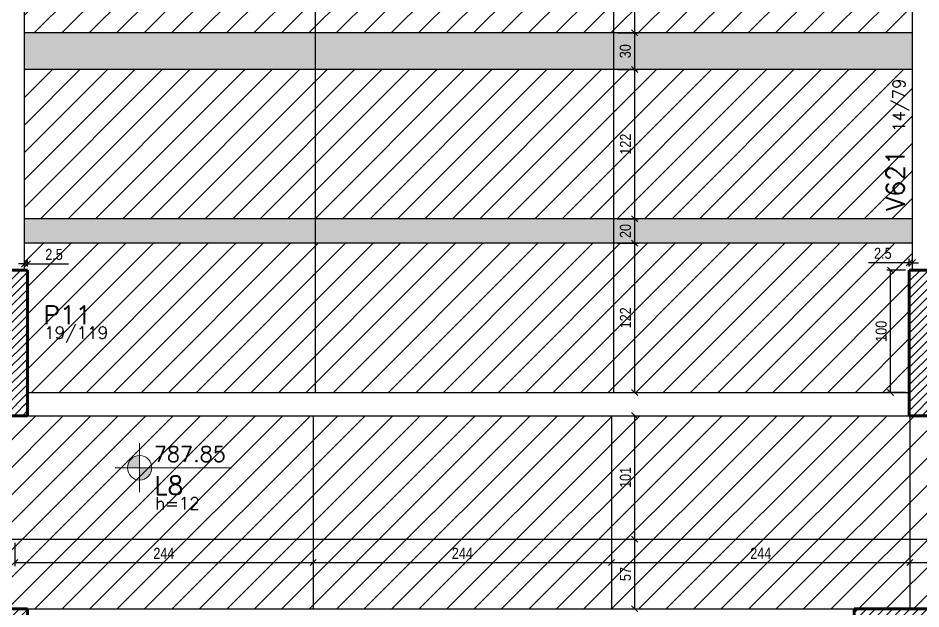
# Model space of a CAD drawing. Extents: x 8513 to 14085, y 7177 to 10799.
# Drawn here: x 10607 to 11346, y 9229 to 9712 of the extents above; entities that cross this region are included whole.
import ezdxf

# ---------------------------------------------------------------- set-up
doc = ezdxf.new("R2010")
doc.units = 0
doc.layers.add('COTA', color=241, linetype='Continuous')
doc.layers.add('Painéis', color=200, linetype='Continuous')
for name, color, linetype, lineweight in [('EST-LAJE-TEXT', 7, 'Continuous', 9), ('EST-PILAR', 7, 'Continuous', 9), ('EST-PILAR-CUT', 7, 'Continuous', 60), ('EST-PILAR-TEXT', 7, 'Continuous', 9), ('EST-VIGA', 7, 'Continuous', 30), ('EST-VIGA-TEXT', 7, 'Continuous', 9), ('Hachura', 253, 'Continuous', 9), ('REAPROVEITAMENTO', 7, 'Continuous', 9)]:
    doc.layers.add(name, color=color, linetype=linetype, lineweight=lineweight)
doc.styles.add('COTA TECNICA-50', font='techl___.ttf', dxfattribs={"height": 9})
doc.styles.add('RomanS_IV50', font='romans_IV50.ttf', dxfattribs={"height": 11.25})
doc.styles.add('RomanS_IV50_B', font='', dxfattribs={"height": 18.75})
doc.styles.add('RomanS_IV50_B_1', font='', dxfattribs={"height": 22.5})
doc.styles.get('RomanS_IV50_B').set_extended_font_data('RomanS_IV50', bold=True)
doc.styles.get('RomanS_IV50_B_1').set_extended_font_data('RomanS_IV50', bold=True)
doc.dimstyles.new('PAINEL', dxfattribs={"dimtxt": 9, "dimasz": 5, "dimexe": 3, "dimexo": 3, "dimgap": 3, "dimtad": 1, "dimdec": 1, "dimzin": 12, "dimdsep": 46, "dimtxsty": 'COTA TECNICA-50', "dimblk": 'OBLIQUE', "dimcen": 0, "dimclrd": 4, "dimclre": 4, "dimclrt": 1, "dimadec": 1, "dimazin": 3, "dimtfac": 1, "dimtdec": 1, "dimtmove": 0, "dimatfit": 3, "dimldrblk": 'OBLIQUE', "dimfxl": 1, "dimtolj": 1, "dimtzin": 12, "dimarcsym": 0})
pattern_1 = [(45, (9853.6513, 9308.66), (-3.535534, 3.535534), [])]

# ---------------------------------------------------------------- blocks, each defined once
blk = doc.blocks.new('FA_Floor_TAG_SURVEY_R01 - NIV_TIT_H_TXT1__TXT2-2303193-5º PAVIMENTO')
at = {"layer": 'EST-LAJE-TEXT'}
h = blk.add_hatch(color=256, dxfattribs=at)
edge = h.paths.add_edge_path(flags=0)
edge.add_line((-0.28, 0.405), (-0.48, 0.405))
edge.add_arc((-0.28, 0.405), 0.2, 90, 180, ccw=False)
edge.add_line((-0.28, 0.605), (-0.28, 0.405))
h = blk.add_hatch(color=256, dxfattribs=at)
edge = h.paths.add_edge_path(flags=0)
edge.add_line((-0.28, 0.405), (-0.08, 0.405))
edge.add_arc((-0.28, 0.405), 0.2, -90, 0, ccw=False)
edge.add_line((-0.28, 0.205), (-0.28, 0.405))
for p, q in [((-0.28, 0.005), (-0.28, 0.805)), ((-0.28, 0.405), (-0.68, 0.405)), ((-0.28, 0.405), (1.22, 0.405))]:
    blk.add_line(p, q, dxfattribs=at)
blk.add_circle((-0.28, 0.405), 0.2, dxfattribs=at)
blk = doc.blocks.new('_Oblique')
at = {"color": 0, "linetype": 'ByBlock', "lineweight": -2}
blk.add_line((-0.5, -0.5), (0.5, 0.5), dxfattribs=at)
blk = doc.blocks.new('*D520')
at = {"layer": 'COTA', "color": 4, "lineweight": -2, "transparency": 16777216}
for p, q in [((10612.65, 9511.37), (10607.65, 9511.37)), ((10612.65, 9509.16), (10612.65, 9514.37)), ((10612.65, 9511.37), (10615.15, 9511.37)), ((10615.15, 9509.16), (10615.15, 9514.37)), ((10615.15, 9511.37), (10648.51, 9511.37))]:
    blk.add_line(p, q, dxfattribs=at)
at = {"layer": 'Defpoints', "color": 0, "transparency": 16777216}
for p in [(10615.15, 9511.37), (10612.65, 9506.16), (10615.15, 9506.16)]:
    blk.add_point(p, dxfattribs=at)
at = {"layer": 'COTA', "color": 4, "lineweight": -2, "transparency": 16777216, "xscale": 5, "yscale": 5, "zscale": 5}
blk.add_blockref('_Oblique', (10612.65, 9511.37), dxfattribs=at)
at = {"layer": 'COTA', "color": 4, "lineweight": -2, "transparency": 16777216, "xscale": 5, "yscale": 5, "zscale": 5, "rotation": 180}
blk.add_blockref('_Oblique', (10615.15, 9511.37), dxfattribs=at)
at = {"layer": 'COTA', "color": 1, "transparency": 16777216, "insert": (10636.83, 9518.97), "char_height": 9, "attachment_point": 5, "style": 'COTA TECNICA-50'}
blk.add_mtext('\\A1;2.5', dxfattribs=at)
blk = doc.blocks.new('*D521')
at = {"layer": 'COTA', "color": 4, "lineweight": -2, "transparency": 16777216}
for p, q in [((11333.15, 9506.16), (11317.76, 9506.16)), ((11320.76, 9406.16), (11320.76, 9506.16)), ((11333.15, 9406.16), (11317.76, 9406.16))]:
    blk.add_line(p, q, dxfattribs=at)
at = {"layer": 'Defpoints', "color": 0, "transparency": 16777216}
for p in [(11320.76, 9506.16), (11336.15, 9506.16), (11336.15, 9406.16)]:
    blk.add_point(p, dxfattribs=at)
at = {"layer": 'COTA', "color": 4, "lineweight": -2, "transparency": 16777216, "xscale": 5, "yscale": 5, "zscale": 5}
for p, rotation in [((11320.76, 9506.16), 90), ((11320.76, 9406.16), 270)]:
    blk.add_blockref('_Oblique', p, dxfattribs=dict(at, rotation=rotation))
at = {"layer": 'COTA', "color": 1, "transparency": 16777216, "insert": (11313.17, 9456.16), "char_height": 9, "attachment_point": 5, "rotation": 90, "style": 'COTA TECNICA-50'}
blk.add_mtext('\\A1;100', dxfattribs=at)
blk = doc.blocks.new('*D522')
at = {"layer": 'COTA', "color": 4, "lineweight": -2, "transparency": 16777216}
for p, q in [((11336.15, 9512.29), (11302.8, 9512.29)), ((11336.15, 9509.16), (11336.15, 9515.29)), ((11338.65, 9512.29), (11336.15, 9512.29)), ((11338.65, 9509.16), (11338.65, 9515.29)), ((11338.65, 9512.29), (11343.65, 9512.29))]:
    blk.add_line(p, q, dxfattribs=at)
at = {"layer": 'Defpoints', "color": 0, "transparency": 16777216}
for p in [(11336.15, 9512.29), (11336.15, 9506.16), (11338.65, 9506.16)]:
    blk.add_point(p, dxfattribs=at)
at = {"layer": 'COTA', "color": 4, "lineweight": -2, "transparency": 16777216, "xscale": 5, "yscale": 5, "zscale": 5}
blk.add_blockref('_Oblique', (11336.15, 9512.29), dxfattribs=at)
at = {"layer": 'COTA', "color": 4, "lineweight": -2, "transparency": 16777216, "xscale": 5, "yscale": 5, "zscale": 5, "rotation": 180}
blk.add_blockref('_Oblique', (11338.65, 9512.29), dxfattribs=at)
at = {"layer": 'COTA', "color": 1, "transparency": 16777216, "insert": (11314.47, 9519.88), "char_height": 9, "attachment_point": 5, "style": 'COTA TECNICA-50'}
blk.add_mtext('\\A1;2.5', dxfattribs=at)
blk = doc.blocks.new('*D510')
at = {"layer": 'COTA', "color": 4, "lineweight": -2, "transparency": 16777216}
for p, q in [((11097.65, 9528.16), (11114.62, 9528.16)), ((11111.62, 9406.16), (11111.62, 9528.16)), ((11097.65, 9406.16), (11114.62, 9406.16))]:
    blk.add_line(p, q, dxfattribs=at)
at = {"layer": 'Defpoints', "color": 0, "transparency": 16777216}
for p in [(11094.65, 9528.16), (11111.62, 9528.16), (11094.65, 9406.16)]:
    blk.add_point(p, dxfattribs=at)
at = {"layer": 'COTA', "color": 4, "lineweight": -2, "transparency": 16777216, "xscale": 5, "yscale": 5, "zscale": 5}
for p, rotation in [((11111.62, 9528.16), 90), ((11111.62, 9406.16), 270)]:
    blk.add_blockref('_Oblique', p, dxfattribs=dict(at, rotation=rotation))
at = {"layer": 'COTA', "color": 1, "transparency": 16777216, "insert": (11104.07, 9467.16), "char_height": 9, "attachment_point": 5, "rotation": 90, "style": 'COTA TECNICA-50'}
blk.add_mtext('\\A1;122', dxfattribs=at)
blk = doc.blocks.new('*D511')
at = {"layer": 'COTA', "color": 4, "lineweight": -2, "transparency": 16777216}
for p, q in [((11097.65, 9548.16), (11114.62, 9548.16)), ((11111.62, 9528.16), (11111.62, 9548.16)), ((11097.65, 9528.16), (11114.62, 9528.16))]:
    blk.add_line(p, q, dxfattribs=at)
at = {"layer": 'Defpoints', "color": 0, "transparency": 16777216}
for p in [(11094.65, 9548.16), (11111.62, 9548.16), (11094.65, 9528.16)]:
    blk.add_point(p, dxfattribs=at)
at = {"layer": 'COTA', "color": 4, "lineweight": -2, "transparency": 16777216, "xscale": 5, "yscale": 5, "zscale": 5}
for p, rotation in [((11111.62, 9548.16), 90), ((11111.62, 9528.16), 270)]:
    blk.add_blockref('_Oblique', p, dxfattribs=dict(at, rotation=rotation))
at = {"layer": 'COTA', "color": 1, "transparency": 16777216, "insert": (11104.03, 9538.16), "char_height": 9, "attachment_point": 5, "rotation": 90, "style": 'COTA TECNICA-50'}
blk.add_mtext('\\A1;20', dxfattribs=at)
blk = doc.blocks.new('*D512')
at = {"layer": 'COTA', "color": 4, "lineweight": -2, "transparency": 16777216}
for p, q in [((11097.65, 9670.16), (11114.62, 9670.16)), ((11111.62, 9548.16), (11111.62, 9670.16)), ((11097.65, 9548.16), (11114.62, 9548.16))]:
    blk.add_line(p, q, dxfattribs=at)
at = {"layer": 'Defpoints', "color": 0, "transparency": 16777216}
for p in [(11094.65, 9670.16), (11111.62, 9670.16), (11094.65, 9548.16)]:
    blk.add_point(p, dxfattribs=at)
at = {"layer": 'COTA', "color": 4, "lineweight": -2, "transparency": 16777216, "xscale": 5, "yscale": 5, "zscale": 5}
for p, rotation in [((11111.62, 9670.16), 90), ((11111.62, 9548.16), 270)]:
    blk.add_blockref('_Oblique', p, dxfattribs=dict(at, rotation=rotation))
at = {"layer": 'COTA', "color": 1, "transparency": 16777216, "insert": (11104.07, 9609.16), "char_height": 9, "attachment_point": 5, "rotation": 90, "style": 'COTA TECNICA-50'}
blk.add_mtext('\\A1;122', dxfattribs=at)
blk = doc.blocks.new('*D513')
at = {"layer": 'COTA', "color": 4, "lineweight": -2, "transparency": 16777216}
for p, q in [((11097.65, 9700.16), (11114.62, 9700.16)), ((11111.62, 9670.16), (11111.62, 9700.16)), ((11097.65, 9670.16), (11114.62, 9670.16))]:
    blk.add_line(p, q, dxfattribs=at)
at = {"layer": 'Defpoints', "color": 0, "transparency": 16777216}
for p in [(11094.65, 9700.16), (11111.62, 9700.16), (11094.65, 9670.16)]:
    blk.add_point(p, dxfattribs=at)
at = {"layer": 'COTA', "color": 4, "lineweight": -2, "transparency": 16777216, "xscale": 5, "yscale": 5, "zscale": 5}
for p, rotation in [((11111.62, 9700.16), 90), ((11111.62, 9670.16), 270)]:
    blk.add_blockref('_Oblique', p, dxfattribs=dict(at, rotation=rotation))
at = {"layer": 'COTA', "color": 1, "transparency": 16777216, "insert": (11103.92, 9685.16), "char_height": 9, "attachment_point": 5, "rotation": 90, "style": 'COTA TECNICA-50'}
blk.add_mtext('\\A1;30', dxfattribs=at)
blk = doc.blocks.new('*D514')
at = {"layer": 'COTA', "color": 4, "lineweight": -2, "transparency": 16777216}
for p, q in [((11099.62, 9822.16), (11114.62, 9822.16)), ((11111.62, 9700.16), (11111.62, 9822.16)), ((11097.65, 9700.16), (11114.62, 9700.16))]:
    blk.add_line(p, q, dxfattribs=at)
at = {"layer": 'Defpoints', "color": 0, "transparency": 16777216}
for p in [(11096.62, 9822.16), (11111.62, 9822.16), (11094.65, 9700.16)]:
    blk.add_point(p, dxfattribs=at)
at = {"layer": 'COTA', "color": 4, "lineweight": -2, "transparency": 16777216, "xscale": 5, "yscale": 5, "zscale": 5}
for p, rotation in [((11111.62, 9822.16), 90), ((11111.62, 9700.16), 270)]:
    blk.add_blockref('_Oblique', p, dxfattribs=dict(at, rotation=rotation))
at = {"layer": 'COTA', "color": 1, "transparency": 16777216, "insert": (11104.07, 9761.16), "char_height": 9, "attachment_point": 5, "rotation": 90, "style": 'COTA TECNICA-50'}
blk.add_mtext('\\A1;122', dxfattribs=at)
blk = doc.blocks.new('*D604')
at = {"layer": 'COTA', "color": 4, "lineweight": -2, "transparency": 16777216}
for p, q in [((10604.65, 9283.16), (10604.65, 9264.07)), ((10848.65, 9283.16), (10848.65, 9264.07)), ((10604.65, 9267.07), (10848.65, 9267.07))]:
    blk.add_line(p, q, dxfattribs=at)
at = {"layer": 'Defpoints', "color": 0, "transparency": 16777216}
for p in [(10604.65, 9286.16), (10848.65, 9286.16), (10848.65, 9267.07)]:
    blk.add_point(p, dxfattribs=at)
at = {"layer": 'COTA', "color": 4, "lineweight": -2, "transparency": 16777216, "xscale": 5, "yscale": 5, "zscale": 5, "rotation": 180}
blk.add_blockref('_Oblique', (10604.65, 9267.07), dxfattribs=at)
at = {"layer": 'COTA', "color": 4, "lineweight": -2, "transparency": 16777216, "xscale": 5, "yscale": 5, "zscale": 5}
blk.add_blockref('_Oblique', (10848.65, 9267.07), dxfattribs=at)
at = {"layer": 'COTA', "color": 1, "transparency": 16777216, "insert": (10726.65, 9274.63), "char_height": 9, "attachment_point": 5, "style": 'COTA TECNICA-50'}
blk.add_mtext('\\A1;244', dxfattribs=at)
blk = doc.blocks.new('*D605')
at = {"layer": 'COTA', "color": 4, "lineweight": -2, "transparency": 16777216}
for p, q in [((10848.65, 9283.16), (10848.65, 9264.07)), ((11092.65, 9283.16), (11092.65, 9264.07)), ((10848.65, 9267.07), (11092.65, 9267.07))]:
    blk.add_line(p, q, dxfattribs=at)
at = {"layer": 'Defpoints', "color": 0, "transparency": 16777216}
for p in [(10848.65, 9286.16), (11092.65, 9286.16), (11092.65, 9267.07)]:
    blk.add_point(p, dxfattribs=at)
at = {"layer": 'COTA', "color": 4, "lineweight": -2, "transparency": 16777216, "xscale": 5, "yscale": 5, "zscale": 5, "rotation": 180}
blk.add_blockref('_Oblique', (10848.65, 9267.07), dxfattribs=at)
at = {"layer": 'COTA', "color": 4, "lineweight": -2, "transparency": 16777216, "xscale": 5, "yscale": 5, "zscale": 5}
blk.add_blockref('_Oblique', (11092.65, 9267.07), dxfattribs=at)
at = {"layer": 'COTA', "color": 1, "transparency": 16777216, "insert": (10970.65, 9274.63), "char_height": 9, "attachment_point": 5, "style": 'COTA TECNICA-50'}
blk.add_mtext('\\A1;244', dxfattribs=at)
blk = doc.blocks.new('*D606')
at = {"layer": 'COTA', "color": 4, "lineweight": -2, "transparency": 16777216}
for p, q in [((11092.65, 9283.16), (11092.65, 9264.07)), ((11336.65, 9283.16), (11336.65, 9264.07)), ((11092.65, 9267.07), (11336.65, 9267.07))]:
    blk.add_line(p, q, dxfattribs=at)
at = {"layer": 'Defpoints', "color": 0, "transparency": 16777216}
for p in [(11092.65, 9286.16), (11336.65, 9286.16), (11336.65, 9267.07)]:
    blk.add_point(p, dxfattribs=at)
at = {"layer": 'COTA', "color": 4, "lineweight": -2, "transparency": 16777216, "xscale": 5, "yscale": 5, "zscale": 5, "rotation": 180}
blk.add_blockref('_Oblique', (11092.65, 9267.07), dxfattribs=at)
at = {"layer": 'COTA', "color": 4, "lineweight": -2, "transparency": 16777216, "xscale": 5, "yscale": 5, "zscale": 5}
blk.add_blockref('_Oblique', (11336.65, 9267.07), dxfattribs=at)
at = {"layer": 'COTA', "color": 1, "transparency": 16777216, "insert": (11214.65, 9274.63), "char_height": 9, "attachment_point": 5, "style": 'COTA TECNICA-50'}
blk.add_mtext('\\A1;244', dxfattribs=at)
blk = doc.blocks.new('*D607')
at = {"layer": 'COTA', "color": 4, "lineweight": -2, "transparency": 16777216}
for p, q in [((11336.65, 9283.16), (11336.65, 9264.07)), ((11580.65, 9283.16), (11580.65, 9264.07)), ((11336.65, 9267.07), (11580.65, 9267.07))]:
    blk.add_line(p, q, dxfattribs=at)
at = {"layer": 'Defpoints', "color": 0, "transparency": 16777216}
for p in [(11336.65, 9286.16), (11580.65, 9286.16), (11580.65, 9267.07)]:
    blk.add_point(p, dxfattribs=at)
at = {"layer": 'COTA', "color": 4, "lineweight": -2, "transparency": 16777216, "xscale": 5, "yscale": 5, "zscale": 5, "rotation": 180}
blk.add_blockref('_Oblique', (11336.65, 9267.07), dxfattribs=at)
at = {"layer": 'COTA', "color": 4, "lineweight": -2, "transparency": 16777216, "xscale": 5, "yscale": 5, "zscale": 5}
blk.add_blockref('_Oblique', (11580.65, 9267.07), dxfattribs=at)
at = {"layer": 'COTA', "color": 1, "transparency": 16777216, "insert": (11458.65, 9274.63), "char_height": 9, "attachment_point": 5, "style": 'COTA TECNICA-50'}
blk.add_mtext('\\A1;244', dxfattribs=at)
blk = doc.blocks.new('*D599')
at = {"layer": 'COTA', "color": 4, "lineweight": -2, "transparency": 16777216}
for p, q in [((11095.65, 9286.16), (11114.62, 9286.16)), ((11111.62, 9229.16), (11111.62, 9286.16)), ((11095.65, 9229.16), (11114.62, 9229.16))]:
    blk.add_line(p, q, dxfattribs=at)
at = {"layer": 'Defpoints', "color": 0, "transparency": 16777216}
for p in [(11092.65, 9286.16), (11111.62, 9286.16), (11092.65, 9229.16)]:
    blk.add_point(p, dxfattribs=at)
at = {"layer": 'COTA', "color": 4, "lineweight": -2, "transparency": 16777216, "xscale": 5, "yscale": 5, "zscale": 5}
for p, rotation in [((11111.62, 9286.16), 90), ((11111.62, 9229.16), 270)]:
    blk.add_blockref('_Oblique', p, dxfattribs=dict(at, rotation=rotation))
at = {"layer": 'COTA', "color": 1, "transparency": 16777216, "insert": (11104.02, 9257.66), "char_height": 9, "attachment_point": 5, "rotation": 90, "style": 'COTA TECNICA-50'}
blk.add_mtext('\\A1;57', dxfattribs=at)
blk = doc.blocks.new('*D600')
at = {"layer": 'COTA', "color": 4, "lineweight": -2, "transparency": 16777216}
for p, q in [((11095.65, 9387.16), (11114.62, 9387.16)), ((11111.62, 9286.16), (11111.62, 9387.16)), ((11095.65, 9286.16), (11114.62, 9286.16))]:
    blk.add_line(p, q, dxfattribs=at)
at = {"layer": 'Defpoints', "color": 0, "transparency": 16777216}
for p in [(11092.65, 9387.16), (11111.62, 9387.16), (11092.65, 9286.16)]:
    blk.add_point(p, dxfattribs=at)
at = {"layer": 'COTA', "color": 4, "lineweight": -2, "transparency": 16777216, "xscale": 5, "yscale": 5, "zscale": 5}
for p, rotation in [((11111.62, 9387.16), 90), ((11111.62, 9286.16), 270)]:
    blk.add_blockref('_Oblique', p, dxfattribs=dict(at, rotation=rotation))
at = {"layer": 'COTA', "color": 1, "transparency": 16777216, "insert": (11104.03, 9336.66), "char_height": 9, "attachment_point": 5, "rotation": 90, "style": 'COTA TECNICA-50'}
blk.add_mtext('\\A1;101', dxfattribs=at)

msp = doc.modelspace()

# ---------------------------------------------------------------- hatches: boundary and pattern name
at = {"layer": 'EST-PILAR'}
h = msp.add_hatch(dxfattribs=at)
h.set_pattern_fill('FP_1', color=5, style=0, pattern_type=2)
h.set_pattern_definition(pattern_1)
h.paths.add_polyline_path([(10615.15, 9387.16), (10615.15, 9506.16), (10596.15, 9506.16), (10596.15, 9387.16)], flags=0)
h = msp.add_hatch(dxfattribs=at)
h.set_pattern_fill('FP_1', color=5, style=0, pattern_type=2)
h.set_pattern_definition(pattern_1)
h.paths.add_polyline_path([(11336.15, 9387.16), (11355.15, 9387.16), (11355.15, 9506.16), (11336.15, 9506.16)], flags=0)
h = msp.add_hatch(dxfattribs=at)
h.set_pattern_fill('FP_1', color=5, style=0, pattern_type=2)
h.set_pattern_definition(pattern_1)
h.paths.add_polyline_path([(10615.15, 9120.16), (10615.15, 9229.16), (10596.15, 9229.16), (10596.15, 9120.16)], flags=0)
h = msp.add_hatch(dxfattribs=at)
h.set_pattern_fill('FP_1', color=5, style=0, pattern_type=2)
h.set_pattern_definition(pattern_1)
h.paths.add_polyline_path([(11400.15, 9210.16), (11400.15, 9229.16), (11291.15, 9229.16), (11291.15, 9210.16)], flags=0)
at = {"layer": 'Hachura'}
h = msp.add_hatch(color=256, dxfattribs=at)
h.dxf.hatch_style = 1
h.paths.add_polyline_path([(11094.65, 9882.66), (11094.65, 9912.66), (11338.65, 9912.66), (11338.65, 9882.66)])
h.paths.add_polyline_path([(10850.65, 9882.66), (10850.65, 9912.66), (11094.65, 9912.66), (11094.65, 9882.66)])
h.paths.add_polyline_path([(10850.65, 9912.66), (10850.65, 9882.66), (10612.65, 9882.66), (10612.65, 9912.66)])
h.paths.add_polyline_path([(10850.65, 9700.16), (10850.65, 9670.16), (10612.65, 9670.16), (10612.65, 9700.16)])
h.paths.add_polyline_path([(11094.65, 9700.16), (11094.65, 9670.16), (10850.65, 9670.16), (10850.65, 9700.16)])
h.paths.add_polyline_path([(11094.65, 9670.16), (11094.65, 9700.16), (11338.65, 9700.16), (11338.65, 9670.16)])
h.paths.add_polyline_path([(11094.65, 9528.16), (11094.65, 9548.16), (11338.65, 9548.16), (11338.65, 9528.16)])
h.paths.add_polyline_path([(10850.65, 9528.16), (10850.65, 9548.16), (11094.65, 9548.16), (11094.65, 9528.16)])
h.paths.add_polyline_path([(10612.65, 9528.16), (10612.65, 9548.16), (10850.65, 9548.16), (10850.65, 9528.16)])
at = {"layer": 'REAPROVEITAMENTO'}
h = msp.add_hatch(dxfattribs=at)
h.set_pattern_fill('ANSI31', color=251, scale=5, style=0)
h.paths.add_polyline_path([(9872.65, 9528.16), (9872.65, 9486.16), (9872.65, 9406.16), (10116.65, 9406.16), (10116.65, 9528.16)])
h.paths.add_polyline_path([(10116.65, 9528.16), (10116.65, 9406.16), (10360.65, 9406.16), (10360.65, 9528.16)])
h.paths.add_polyline_path([(10360.65, 9528.16), (10360.65, 9406.16), (10596.15, 9406.16), (10596.15, 9506.16), (10598.65, 9506.16), (10598.65, 9528.16)])
h.paths.add_polyline_path([(10360.65, 9548.16), (10598.65, 9548.16), (10598.65, 9670.16), (10360.65, 9670.16)])
h.paths.add_polyline_path([(10116.65, 9670.16), (10116.65, 9548.16), (10360.65, 9548.16), (10360.65, 9670.16)])
h.paths.add_polyline_path([(9872.65, 9670.16), (9872.65, 9548.16), (10116.65, 9548.16), (10116.65, 9670.16)])
h.paths.add_polyline_path([(10116.65, 9700.16), (10116.65, 9822.16), (9872.65, 9822.16), (9872.65, 9700.16)])
h.paths.add_polyline_path([(10360.65, 9700.16), (10360.65, 9822.16), (10116.65, 9822.16), (10116.65, 9700.16)])
h.paths.add_polyline_path([(10598.65, 9700.16), (10598.65, 9822.16), (10360.65, 9822.16), (10360.65, 9700.16)])
h.paths.add_polyline_path([(10598.65, 9822.16), (10598.65, 9882.66), (10360.65, 9882.66), (10360.65, 9822.16)])
h.paths.add_polyline_path([(10360.65, 9822.16), (10360.65, 9882.66), (10116.65, 9882.66), (10116.65, 9822.16)])
h.paths.add_polyline_path([(10116.65, 9822.16), (10116.65, 9882.66), (9872.65, 9882.66), (9872.65, 9822.16)])
h.paths.add_polyline_path([(10116.65, 9912.66), (10116.65, 10034.66), (9882.65, 10034.66), (9872.65, 10034.66), (9872.65, 9912.66)])
h.paths.add_polyline_path([(10116.65, 10034.66), (10116.65, 9912.66), (10360.65, 9912.66), (10360.65, 10034.66)])
h.paths.add_polyline_path([(10598.65, 9912.66), (10598.65, 10034.66), (10581.15, 10034.66), (10360.65, 10034.66), (10360.65, 9912.66)])
h.paths.add_polyline_path([(10612.65, 9912.66), (10850.65, 9912.66), (10850.65, 10034.66), (10630.15, 10034.66), (10612.65, 10034.66)])
h.paths.add_polyline_path([(10850.65, 10034.66), (10850.65, 9912.66), (11094.65, 9912.66), (11094.65, 10034.66)])
h.paths.add_polyline_path([(11338.65, 9912.66), (11338.65, 10034.66), (11321.15, 10034.66), (11094.65, 10034.66), (11094.65, 9912.66)])
h.paths.add_polyline_path([(11094.65, 9882.66), (11094.65, 9822.16), (11338.65, 9822.16), (11338.65, 9882.66)])
h.paths.add_polyline_path([(10850.65, 9882.66), (10850.65, 9822.16), (11094.65, 9822.16), (11094.65, 9882.66)])
h.paths.add_polyline_path([(10850.65, 9822.16), (10850.65, 9882.66), (10612.65, 9882.66), (10612.65, 9822.16)])
h.paths.add_polyline_path([(10612.65, 9822.16), (10612.65, 9700.16), (10850.65, 9700.16), (10850.65, 9822.16)])
h.paths.add_polyline_path([(11094.65, 9700.16), (11094.65, 9822.16), (10850.65, 9822.16), (10850.65, 9700.16)])
h.paths.add_polyline_path([(11094.65, 9822.16), (11094.65, 9700.16), (11338.65, 9700.16), (11338.65, 9822.16)])
h.paths.add_polyline_path([(11094.65, 9670.16), (11094.65, 9548.16), (11338.65, 9548.16), (11338.65, 9670.16)])
h.paths.add_polyline_path([(11094.65, 9670.16), (10850.65, 9670.16), (10850.65, 9548.16), (11094.65, 9548.16)])
h.paths.add_polyline_path([(10850.65, 9548.16), (10850.65, 9670.16), (10612.65, 9670.16), (10612.65, 9548.16)])
h.paths.add_polyline_path([(10612.65, 9528.16), (10612.65, 9506.16), (10615.15, 9506.16), (10615.15, 9406.16), (10850.65, 9406.16), (10850.65, 9528.16)])
h.paths.add_polyline_path([(10850.65, 9406.16), (11094.65, 9406.16), (11094.65, 9528.16), (10850.65, 9528.16)])
h.paths.add_polyline_path([(11336.15, 9406.16), (11336.15, 9506.16), (11338.65, 9506.16), (11338.65, 9528.16), (11094.65, 9528.16), (11094.65, 9406.16)])
h = msp.add_hatch(dxfattribs=at)
h.set_pattern_fill('ANSI31', color=251, scale=5, style=0)
h.paths.add_polyline_path([(12276.15, 9286.16), (12276.15, 9387.16), (12068.65, 9387.16), (12068.65, 9286.16)])
h.paths.add_polyline_path([(12068.65, 9286.16), (12068.65, 9387.16), (11824.65, 9387.16), (11824.65, 9286.16)])
h.paths.add_polyline_path([(11580.65, 9387.16), (11580.65, 9286.16), (11824.65, 9286.16), (11824.65, 9387.16)])
h.paths.add_polyline_path([(11580.65, 9387.16), (11355.15, 9387.16), (11336.65, 9387.16), (11336.65, 9286.16), (11580.65, 9286.16)])
h.paths.add_polyline_path([(11336.65, 9286.16), (11336.65, 9387.16), (11336.15, 9387.16), (11092.65, 9387.16), (11092.65, 9286.16)])
h.paths.add_polyline_path([(11092.65, 9286.16), (11092.65, 9387.16), (10848.65, 9387.16), (10848.65, 9286.16)])
h.paths.add_polyline_path([(10848.65, 9286.16), (10848.65, 9387.16), (10615.15, 9387.16), (10604.65, 9387.16), (10604.65, 9286.16)])
h.paths.add_polyline_path([(10604.65, 9286.16), (10604.65, 9387.16), (10596.15, 9387.16), (10360.65, 9387.16), (10360.65, 9286.16)])
h.paths.add_polyline_path([(10360.65, 9286.16), (10360.65, 9387.16), (10116.65, 9387.16), (10116.65, 9286.16)])
h.paths.add_polyline_path([(9872.65, 9387.16), (9872.65, 9286.16), (10116.65, 9286.16), (10116.65, 9387.16)])
h.paths.add_polyline_path([(9872.65, 9286.16), (9872.65, 9229.16), (10116.65, 9229.16), (10116.65, 9286.16)])
h.paths.add_polyline_path([(10116.65, 9286.16), (10116.65, 9229.16), (10360.65, 9229.16), (10360.65, 9286.16)])
h.paths.add_polyline_path([(10596.15, 9229.16), (10604.65, 9229.16), (10604.65, 9286.16), (10360.65, 9286.16), (10360.65, 9229.16)])
h.paths.add_polyline_path([(10848.65, 9229.16), (10848.65, 9286.16), (10604.65, 9286.16), (10604.65, 9229.16), (10615.15, 9229.16)])
h.paths.add_polyline_path([(11092.65, 9229.16), (11092.65, 9286.16), (10848.65, 9286.16), (10848.65, 9229.16)])
h.paths.add_polyline_path([(11291.15, 9229.16), (11336.65, 9229.16), (11336.65, 9286.16), (11092.65, 9286.16), (11092.65, 9229.16)])
h.paths.add_polyline_path([(11336.65, 9286.16), (11336.65, 9229.16), (11400.15, 9229.16), (11580.65, 9229.16), (11580.65, 9286.16)])
h.paths.add_polyline_path([(11824.65, 9229.16), (11824.65, 9286.16), (11580.65, 9286.16), (11580.65, 9229.16)])
h.paths.add_polyline_path([(12033.65, 9229.16), (12068.65, 9229.16), (12068.65, 9286.16), (11824.65, 9286.16), (11824.65, 9229.16)])
h.paths.add_polyline_path([(12276.15, 9229.16), (12276.15, 9286.16), (12068.65, 9286.16), (12068.65, 9229.16), (12137.65, 9229.16)])

# ---------------------------------------------------------------- linework, layer by layer
at = {"layer": 'EST-PILAR-CUT', "color": 5}
for p, q in [((10596.15, 9506.16), (10615.15, 9506.16)), ((10615.15, 9506.16), (10615.15, 9387.16)), ((11336.15, 9387.16), (11336.15, 9506.16)), ((11336.15, 9506.16), (11355.15, 9506.16)), ((10615.15, 9387.16), (10596.15, 9387.16)), ((11355.15, 9387.16), (11336.15, 9387.16)), ((10596.15, 9229.16), (10615.15, 9229.16)), ((10615.15, 9229.16), (10615.15, 9120.16)), ((11291.15, 9210.16), (11291.15, 9229.16)), ((11291.15, 9229.16), (11400.15, 9229.16))]:
    msp.add_line(p, q, dxfattribs=at)
at = {"layer": 'EST-VIGA', "color": 3}
for p, q in [((10612.65, 9506.16), (10612.65, 10034.66)), ((11338.65, 9506.16), (11338.65, 10034.66)), ((10615.15, 9406.16), (11336.15, 9406.16)), ((10615.15, 9387.16), (11336.15, 9387.16)), ((10615.15, 9229.16), (11291.15, 9229.16))]:
    msp.add_line(p, q, dxfattribs=at)
at = {"layer": 'Painéis', "ltscale": 70}
for p, q in [((10850.65, 9406.16), (10850.65, 10034.66)), ((11094.65, 9406.16), (11094.65, 10034.66)), ((11338.65, 9700.16), (10612.65, 9700.16)), ((11338.65, 9670.16), (10612.65, 9670.16)), ((11338.65, 9548.16), (10612.65, 9548.16)), ((11338.65, 9528.16), (10612.65, 9528.16)), ((10848.65, 9387.16), (10848.65, 9229.16)), ((11092.65, 9387.16), (11092.65, 9229.16)), ((11336.65, 9387.16), (11336.65, 9229.16)), ((9872.65, 9286.16), (12276.15, 9286.16))]:
    msp.add_line(p, q, dxfattribs=at)

# ---------------------------------------------------------------- block references
at = {"layer": 'EST-LAJE-TEXT', "xscale": 49.99999999999998, "yscale": 49.99999999999998, "zscale": 49.99999999999998}
msp.add_blockref('FA_Floor_TAG_SURVEY_R01 - NIV_TIT_H_TXT1__TXT2-2303193-5º PAVIMENTO', (10720.83, 9324.32), dxfattribs=at)

# ---------------------------------------------------------------- texts
at = {"layer": 'EST-LAJE-TEXT', "lineweight": 50, "attachment_point": 1}
for s, insert, char_height, width, style in [('787.85', (10718.35, 9362.07), 12.5, 84.1772, 'RomanS_IV50_B_1'), ('L8', (10718.77, 9337.63), 15, 32.4683, 'RomanS_IV50_B')]:
    msp.add_mtext(s, dxfattribs=dict(at, insert=insert, char_height=char_height, width=width, style=style))
at = {"layer": 'EST-LAJE-TEXT', "lineweight": 30, "insert": (10719.53, 9320.49), "char_height": 10, "width": 48.9029, "attachment_point": 1, "style": 'RomanS_IV50'}
msp.add_mtext('h=12', dxfattribs=at)
at = {"layer": 'EST-PILAR-TEXT', "lineweight": 50, "insert": (10628.03, 9477.13), "char_height": 15, "width": 54.9156, "attachment_point": 1, "style": 'RomanS_IV50_B'}
msp.add_mtext('P11', dxfattribs=at)
msp.add_mtext('P11', dxfattribs=at)
at = {"layer": 'EST-PILAR-TEXT', "lineweight": 30, "insert": (10628.78, 9459.99), "char_height": 10, "width": 70.5485, "attachment_point": 1, "style": 'RomanS_IV50'}
msp.add_mtext('19/119', dxfattribs=at)
msp.add_mtext('19/119', dxfattribs=at)
at = {"layer": 'EST-VIGA-TEXT', "lineweight": 30, "insert": (11322.65, 9619.11), "char_height": 10, "width": 58.924, "attachment_point": 1, "rotation": 90, "style": 'RomanS_IV50'}
msp.add_mtext('14/79', dxfattribs=at)
at = {"layer": 'EST-VIGA-TEXT', "lineweight": 50, "insert": (11317.2, 9554.73), "char_height": 15, "width": 70.1477, "attachment_point": 1, "rotation": 90, "style": 'RomanS_IV50_B'}
msp.add_mtext('V621', dxfattribs=at)

# ---------------------------------------------------------------- dimensions: what is measured, and where the dimension line sits
at = {"layer": 'COTA'}
for base, p1, p2, picture, middle in [((11111.62, 9822.16), (11094.65, 9700.16), (11096.62, 9822.16), '*D514', (11104.07, 9761.16)), ((11111.62, 9700.16), (11094.65, 9670.16), (11094.65, 9700.16), '*D513', (11103.92, 9685.16)), ((11111.62, 9670.16), (11094.65, 9548.16), (11094.65, 9670.16), '*D512', (11104.07, 9609.16)), ((11111.62, 9548.16), (11094.65, 9528.16), (11094.65, 9548.16), '*D511', (11104.03, 9538.16)), ((11111.62, 9387.16), (11092.65, 9286.16), (11092.65, 9387.16), '*D600', (11104.03, 9336.66))]:
    dim = msp.add_linear_dim(base=base, p1=p1, p2=p2, angle=90, dimstyle='PAINEL', override={"dimtmove": 1}, dxfattribs=at)
    dim.commit()
    dim.dimension.update_dxf_attribs({"geometry": picture, "text_midpoint": middle})
for base, p1, p2, angle, picture, middle in [((10615.15, 9511.37), (10612.65, 9506.16), (10615.15, 9506.16), 180, '*D520', (10636.83, 9518.97)), ((11111.62, 9528.16), (11094.65, 9406.16), (11094.65, 9528.16), 90, '*D510', (11104.07, 9467.16)), ((11320.76, 9506.16), (11336.15, 9406.16), (11336.15, 9506.16), 90, '*D521', (11313.17, 9456.16)), ((11111.62, 9286.16), (11092.65, 9229.16), (11092.65, 9286.16), 90, '*D599', (11104.02, 9257.66))]:
    dim = msp.add_linear_dim(base=base, p1=p1, p2=p2, angle=angle, dimstyle='PAINEL', dxfattribs=at)
    dim.commit()
    dim.dimension.update_dxf_attribs({"geometry": picture, "text_midpoint": middle})
dim = msp.add_linear_dim(base=(11336.15, 9512.29), p1=(11338.65, 9506.16), p2=(11336.15, 9506.16), dimstyle='PAINEL', dxfattribs=at)
dim.commit()
dim.dimension.update_dxf_attribs({"geometry": '*D522', "text_midpoint": (11314.47, 9519.88)})
for base, p1, p2, picture, middle in [((10848.65, 9267.07), (10604.65, 9286.16), (10848.65, 9286.16), '*D604', (10726.65, 9274.63)), ((11092.65, 9267.07), (10848.65, 9286.16), (11092.65, 9286.16), '*D605', (10970.65, 9274.63)), ((11336.65, 9267.07), (11092.65, 9286.16), (11336.65, 9286.16), '*D606', (11214.65, 9274.63)), ((11580.65, 9267.07), (11336.65, 9286.16), (11580.65, 9286.16), '*D607', (11458.65, 9274.63))]:
    dim = msp.add_linear_dim(base=base, p1=p1, p2=p2, dimstyle='PAINEL', override={"dimtmove": 1}, dxfattribs=at)
    dim.commit()
    dim.dimension.update_dxf_attribs({"geometry": picture, "text_midpoint": middle})

doc.saveas('drawing.dxf')
